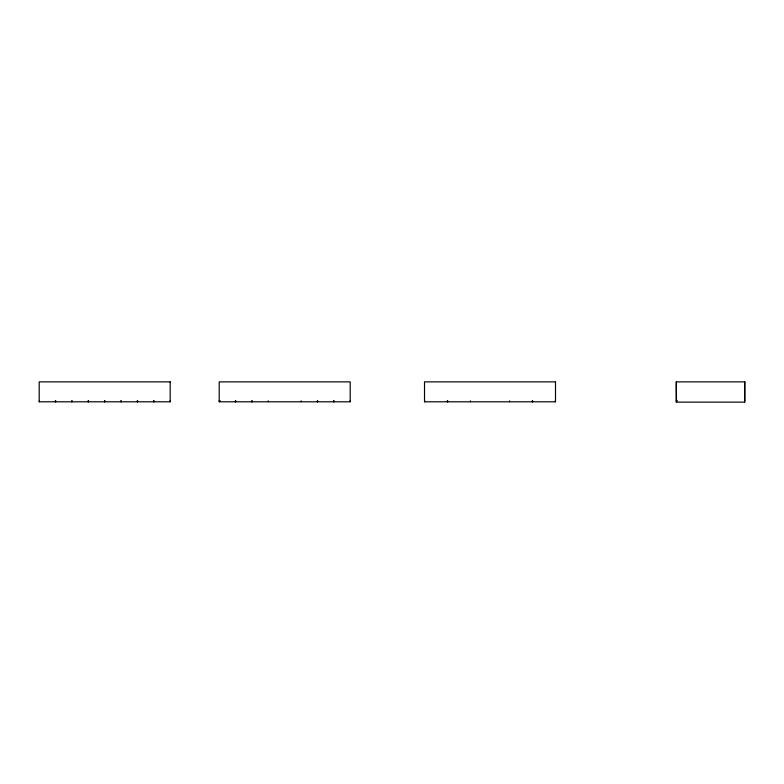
<?xml version="1.0" encoding="UTF-8"?>
<svg xmlns="http://www.w3.org/2000/svg" width="784" height="784" viewBox="0 0 784 784"><rect width="100%" height="100%" fill="white"/><g stroke="black" fill="none" stroke-linecap="round" stroke-linejoin="round"><path stroke-width="1.18" d="M220.245 400.771L219.216 400.771L219.334 401.8L350.203 401.8L350.203 381.867L219.216 381.867L219.216 401.8M676.347 400.771L677.376 400.771M744.682 381.867L744.682 400.771M744.575 400.771L744.575 401.8M676.347 381.867L676.465 401.8M555.386 400.771L555.386 401.8M532.581 400.771L532.581 401.8M532.356 400.771L532.356 401.8M509.541 400.771L509.541 401.8M470.478 400.771L470.478 401.8M447.664 400.771L447.664 401.8M447.439 400.771L447.439 401.8M424.634 400.771L424.634 401.8M350.085 400.771L350.085 401.8M333.945 400.771L333.945 401.8M333.71 400.771L333.71 401.8M317.569 400.771L317.569 401.8M317.344 400.771L317.344 401.8M301.193 400.771L301.193 401.8M268.216 400.771L268.216 401.8M252.076 400.771L252.076 401.8M251.85 400.771L251.85 401.8M235.7 400.771L235.7 401.8M235.474 400.771L235.474 401.8M170.069 400.771L170.069 401.8M153.929 400.771L153.929 401.8M153.693 400.771L153.693 401.8M137.553 400.771L137.553 401.8M137.327 400.771L137.327 401.8M121.177 400.771L121.177 401.8M120.952 400.771L120.952 401.8M104.801 400.771L104.801 401.8M104.576 400.771L104.576 401.8M88.435 400.771L88.435 401.8M88.2 400.771L88.2 401.8M72.059 400.771L72.059 401.8M71.834 400.771L71.834 401.8M55.684 400.771L55.684 401.8M55.458 400.771L55.458 401.8M39.318 400.771L39.318 401.8M170.187 381.867L39.2 381.867L39.2 401.8L170.187 401.8L170.187 381.867M555.503 381.867L424.516 381.867L424.516 401.8L555.503 401.8L555.503 381.867M744.8 381.867L676.229 381.867L676.229 402.133L744.8 402.133L744.8 381.867"/></g></svg>
